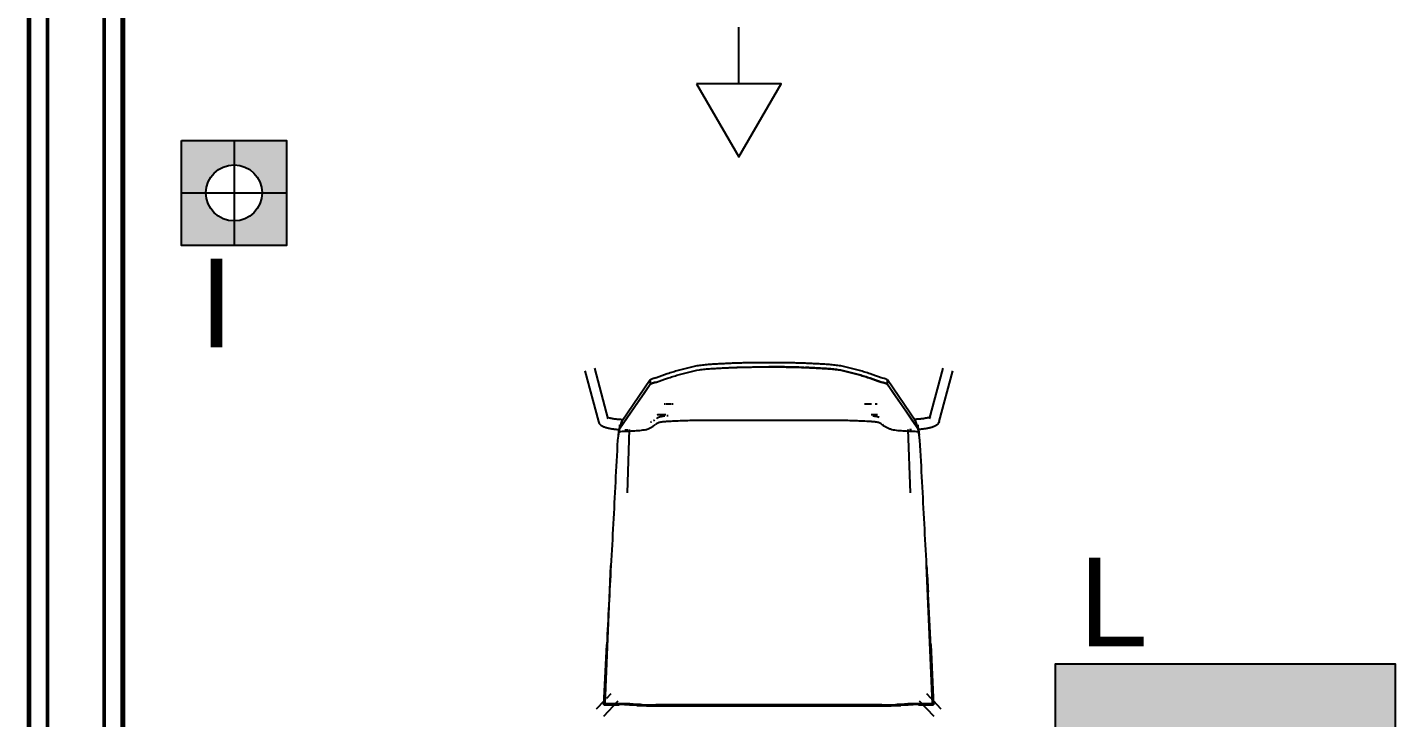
# Model space of a CAD drawing. Header units: millimetres. Extents: x 3082 to 3316, y 298 to 342.
# Drawn here: x 3258.969 to 3261.08, y 319.455 to 320.52 of the extents above; entities that cross this region are included whole.
import ezdxf
from ezdxf.enums import TextEntityAlignment as Align

# ---------------------------------------------------------------- set-up
doc = ezdxf.new("R2010")
doc.units = ezdxf.units.MM
doc.header["$MEASUREMENT"] = 0
doc.linetypes.add('CONTINU', pattern=[0])
for name, color, linetype in [('-HIDRO', 8, 'CONTINUOUS'), ('eletroduto parede e teto', 2, 'CONTINU'), ('PL3', 3, 'CONTINUOUS'), ('Pontos Elétricos', 3, 'CONTINUOUS'), ('Pontos Luminotécnicos', 3, 'CONTINUOUS')]:
    doc.layers.add(name, color=color, linetype=linetype)
doc.styles.add('ARIAL', font='arial.ttf', dxfattribs={"height": 2})

# ---------------------------------------------------------------- blocks, each defined once
blk = doc.blocks.new('terreo')
at = {"layer": '-HIDRO', "lineweight": 25}
for p, q in [((-4.715, 10.66), (-4.715, 0.7925)), ((-4.565, 0.7925), (-4.565, 6.5886))]:
    blk.add_line(p, q, dxfattribs=at)
at = {"layer": '-HIDRO'}
for p, q in [((-4.7125, 0.7925), (-4.7125, 10.66)), ((-4.71, 0.7925), (-4.71, 10.6575)), ((-4.685, 0.7925), (-4.685, 10.63)), ((-4.6825, 0.7925), (-4.6825, 10.6275)), ((-4.5975, 0.8225), (-4.5975, 7.4925)), ((-4.595, 0.8225), (-4.595, 7.49)), ((-4.57, 0.7975), (-4.57, 7.465)), ((-4.5675, 0.795), (-4.5675, 7.465)), ((-3.8551, 2.8581), (-3.8342, 2.7801)), ((-3.8189, 2.7842), (-3.8398, 2.8622)), ((-3.3027, 2.8622), (-3.3236, 2.7842)), ((-3.3083, 2.7801), (-3.2874, 2.8581)), ((-3.8016, 2.7686), (-3.7541, 2.8378)), ((-3.754, 2.8443), (-3.754, 2.8378)), ((-3.754, 2.8443), (-3.754, 2.8378)), ((-3.3885, 2.8443), (-3.3885, 2.8378)), ((-3.3409, 2.7686), (-3.3885, 2.8378)), ((-3.7383, 2.7911), (-3.7302, 2.7911)), ((-3.7308, 2.8069), (-3.7327, 2.8069)), ((-3.7222, 2.8069), (-3.7294, 2.8069)), ((-3.7185, 2.8069), (-3.7211, 2.8069)), ((-3.413, 2.8069), (-3.4236, 2.8069)), ((-3.4132, 2.7911), (-3.4042, 2.7911)), ((-3.4042, 2.8069), (-3.4072, 2.8069)), ((-3.4039, 2.8069), (-3.4042, 2.8069)), ((-3.4042, 2.7911), (-3.4033, 2.791)), ((-3.8021, 2.7669), (-3.8045, 2.7512)), ((-3.8025, 2.7642), (-3.8021, 2.7669)), ((-3.8021, 2.7669), (-3.7981, 2.78)), ((-3.8021, 2.7669), (-3.8016, 2.7686)), ((-3.8016, 2.7686), (-3.8021, 2.7669)), ((-3.8021, 2.7669), (-3.8016, 2.7686)), ((-3.8021, 2.7669), (-3.8016, 2.7686)), ((-3.8017, 2.7749), (-3.802, 2.7669)), ((-3.802, 2.766), (-3.802, 2.7648)), ((-3.7981, 2.78), (-3.8016, 2.7686)), ((-3.7959, 2.7832), (-3.7981, 2.78)), ((-3.7892, 2.6698), (-3.786, 2.7679)), ((-3.3565, 2.7678), (-3.3533, 2.6698)), ((-3.3466, 2.7832), (-3.3444, 2.78)), ((-3.341, 2.7687), (-3.3444, 2.7802)), ((-3.3404, 2.7669), (-3.3444, 2.78)), ((-3.3404, 2.7669), (-3.341, 2.7687)), ((-3.341, 2.7687), (-3.3404, 2.7669)), ((-3.341, 2.7687), (-3.3404, 2.7669)), ((-3.341, 2.7687), (-3.3404, 2.7669)), ((-3.3405, 2.7669), (-3.3408, 2.7749)), ((-3.3405, 2.7648), (-3.3405, 2.766)), ((-3.338, 2.7512), (-3.3404, 2.7669)), ((-3.3404, 2.7669), (-3.34, 2.7642)), ((-3.8033, 2.759), (-3.8025, 2.7642)), ((-3.34, 2.7642), (-3.3392, 2.759)), ((-3.8239, 2.3445), (-3.8148, 2.5577)), ((-3.8239, 2.3445), (-3.8148, 2.5577)), ((-3.3186, 2.3445), (-3.3277, 2.5577)), ((-3.3186, 2.3445), (-3.3277, 2.5577)), ((-3.8255, 2.3431), (-3.8212, 2.4361)), ((-3.3213, 2.4361), (-3.317, 2.3431)), ((-3.8252, 2.349), (-3.8373, 2.3361)), ((-3.8258, 2.3252), (-3.8035, 2.3488)), ((-3.8253, 2.3489), (-3.8255, 2.3431)), ((-3.8239, 2.3445), (-3.8255, 2.3431)), ((-3.8239, 2.3445), (-3.8255, 2.3431)), ((-3.8089, 2.3431), (-3.8255, 2.3431)), ((-3.8255, 2.3431), (-3.8022, 2.3431)), ((-3.8022, 2.3445), (-3.8239, 2.3445)), ((-3.8022, 2.3445), (-3.8239, 2.3445)), ((-3.8151, 2.3597), (-3.8218, 2.3526)), ((-3.7693, 2.3433), (-3.7806, 2.3439)), ((-3.7693, 2.3433), (-3.7806, 2.3439)), ((-3.3732, 2.3433), (-3.3619, 2.3439)), ((-3.3619, 2.3439), (-3.3732, 2.3433)), ((-3.3403, 2.3445), (-3.3186, 2.3445)), ((-3.3186, 2.3445), (-3.3403, 2.3445)), ((-3.3403, 2.3431), (-3.317, 2.3431)), ((-3.339, 2.3488), (-3.3167, 2.3252)), ((-3.3336, 2.3431), (-3.317, 2.3431)), ((-3.3207, 2.3526), (-3.3274, 2.3597)), ((-3.3186, 2.3445), (-3.317, 2.3431)), ((-3.317, 2.3431), (-3.3186, 2.3445)), ((-3.3172, 2.3489), (-3.317, 2.3431)), ((-3.3052, 2.3361), (-3.3172, 2.3489)), ((-3.7862, 2.3427), (-3.7748, 2.3421)), ((-3.7504, 2.3414), (-3.3921, 2.3414)), ((-3.5714, 2.3427), (-3.7457, 2.3427)), ((-3.3968, 2.3427), (-3.7457, 2.3427)), ((-3.5714, 2.3427), (-3.3968, 2.3427)), ((-3.3677, 2.3421), (-3.3563, 2.3427))]:
    blk.add_line(p, q, dxfattribs=at)
at = {"layer": '-HIDRO', "flags": 128}
for points in [[(-3.8016, 2.7686), (-3.7921, 2.7824), (-3.7826, 2.7963), (-3.7731, 2.8101), (-3.7636, 2.8239), (-3.754, 2.8378)], [(-3.754, 2.8443), (-3.7629, 2.8315), (-3.7717, 2.8186), (-3.7805, 2.8058), (-3.7893, 2.7929), (-3.7981, 2.78)], [(-3.3882, 2.8441), (-3.3889, 2.8446), (-3.39, 2.8452), (-3.3916, 2.8458), (-3.3935, 2.8464), (-3.3958, 2.847), (-3.3981, 2.8474)], [(-3.3981, 2.8409), (-3.3958, 2.8404), (-3.3935, 2.8399), (-3.3916, 2.8393), (-3.39, 2.8387), (-3.3889, 2.8381), (-3.3882, 2.8375)], [(-3.3444, 2.7802), (-3.3532, 2.793), (-3.362, 2.8057), (-3.3707, 2.8185), (-3.3795, 2.8313), (-3.3882, 2.8441)], [(-3.3882, 2.8375), (-3.3788, 2.8238), (-3.3693, 2.81), (-3.3599, 2.7963), (-3.3504, 2.7825), (-3.341, 2.7687)], [(-3.8206, 2.7871), (-3.8206, 2.787), (-3.8204, 2.787), (-3.8201, 2.7868), (-3.8198, 2.7867), (-3.8193, 2.7865), (-3.8188, 2.7863), (-3.8182, 2.7861), (-3.8175, 2.7859), (-3.8168, 2.7857), (-3.816, 2.7855), (-3.8151, 2.7853), (-3.8142, 2.7852), (-3.8132, 2.785), (-3.8122, 2.7848), (-3.8111, 2.7846), (-3.81, 2.7844), (-3.8089, 2.7843), (-3.8077, 2.7841), (-3.8065, 2.784), (-3.8052, 2.7839), (-3.8039, 2.7837), (-3.8026, 2.7836), (-3.8012, 2.7835), (-3.7999, 2.7834), (-3.7985, 2.7833), (-3.7971, 2.7833)], [(-3.7432, 2.7905), (-3.7422, 2.7907), (-3.7413, 2.7909), (-3.7403, 2.791), (-3.7394, 2.791), (-3.7384, 2.7911), (-3.7383, 2.7911)], [(-3.3219, 2.7871), (-3.3219, 2.787), (-3.3221, 2.787), (-3.3224, 2.7868), (-3.3227, 2.7867), (-3.3232, 2.7865), (-3.3237, 2.7863), (-3.3243, 2.7861), (-3.325, 2.7859), (-3.3257, 2.7857), (-3.3265, 2.7855), (-3.3274, 2.7853), (-3.3283, 2.7852), (-3.3293, 2.785), (-3.3303, 2.7848), (-3.3314, 2.7846), (-3.3325, 2.7844), (-3.3336, 2.7843), (-3.3348, 2.7841), (-3.336, 2.784), (-3.3373, 2.7839), (-3.3386, 2.7837), (-3.3399, 2.7836), (-3.3413, 2.7835), (-3.3426, 2.7834), (-3.344, 2.7833), (-3.3454, 2.7833)], [(-3.8342, 2.7801), (-3.8336, 2.7785), (-3.8328, 2.7771), (-3.8319, 2.776), (-3.831, 2.7751), (-3.8302, 2.7744), (-3.8293, 2.7738), (-3.8284, 2.7732), (-3.8275, 2.7728), (-3.8266, 2.7723), (-3.8257, 2.7719), (-3.8248, 2.7716), (-3.8238, 2.7712), (-3.8228, 2.7709), (-3.8218, 2.7706), (-3.8207, 2.7704), (-3.8196, 2.7701), (-3.8185, 2.7698), (-3.8173, 2.7696), (-3.8161, 2.7694), (-3.8149, 2.7691), (-3.8136, 2.7689), (-3.8123, 2.7687), (-3.811, 2.7685), (-3.8096, 2.7684), (-3.8082, 2.7682), (-3.8068, 2.7681), (-3.8054, 2.7679), (-3.8039, 2.7678), (-3.8024, 2.7677)], [(-3.7932, 2.7672), (-3.7916, 2.7672), (-3.79, 2.7672), (-3.7885, 2.7672)], [(-3.3509, 2.7672), (-3.3525, 2.7672), (-3.354, 2.7672)], [(-3.3083, 2.7801), (-3.3089, 2.7785), (-3.3097, 2.7771), (-3.3106, 2.776), (-3.3115, 2.7751), (-3.3123, 2.7744), (-3.3132, 2.7738), (-3.3141, 2.7732), (-3.315, 2.7728), (-3.3159, 2.7723), (-3.3168, 2.7719), (-3.3177, 2.7716), (-3.3187, 2.7712), (-3.3197, 2.7709), (-3.3207, 2.7706), (-3.3218, 2.7704), (-3.3229, 2.7701), (-3.324, 2.7698), (-3.3252, 2.7696), (-3.3264, 2.7694), (-3.3276, 2.7691), (-3.3289, 2.7689), (-3.3302, 2.7687), (-3.3315, 2.7685), (-3.3329, 2.7684), (-3.3343, 2.7682), (-3.3357, 2.7681), (-3.3371, 2.7679), (-3.3386, 2.7678), (-3.3401, 2.7677)]]:
    blk.add_lwpolyline(points, dxfattribs=at)
at = {"layer": '-HIDRO'}
for centre, major_axis, ratio, start_param, end_param in [((-3.744, 2.8388), (0.0104, 0.0017), 0.197413, 1.582728, 2.864388), ((-3.3985, 2.8388), (-0.0104, 0.0017), 0.197413, 3.418797, 4.700457), ((-3.7764, 2.7918), (-0.0369, 0.0031), 0.700546, 2.050204, 2.563631), ((-3.743, 2.753), (0.0102, 0.0253), 0.59623, 0.5046, 0.791422), ((-3.4127, 2.7528), (0.0149, 0.0236), 0.766651, 6.180606, 6.454059), ((-3.8022, 2.3392), (0.0492, 0), 0.107774, 1.117011, 1.570796), ((-3.8022, 2.3392), (0.0492, 0), 0.107774, 1.117011, 1.570796), ((-3.8022, 2.3392), (-0.0365, 0), 0.107774, 4.258603, 4.712389), ((-3.7457, 2.3485), (-0.0539, 0), 0.107774, 1.117011, 1.570796), ((-3.7457, 2.3485), (-0.0539, 0), 0.107774, 1.117011, 1.570796), ((-3.3968, 2.3485), (0.0539, 0), 0.107774, 4.712389, 5.166175), ((-3.3968, 2.3485), (0.0539, 0), 0.107774, 4.712389, 5.166175), ((-3.3403, 2.3392), (0.0492, 0), 0.107774, 1.570796, 2.024582), ((-3.3403, 2.3392), (0.0492, 0), 0.107774, 1.570796, 2.024582), ((-3.3403, 2.3392), (0.0365, 0), 0.107774, 1.570796, 2.024582), ((-3.7457, 2.3485), (0.0666, 0), 0.107774, 4.258603, 4.641709), ((-3.3968, 2.3485), (0.0666, 0), 0.107774, 4.783069, 5.166175)]:
    blk.add_ellipse(centre, major_axis=major_axis, ratio=ratio, start_param=start_param, end_param=end_param, dxfattribs=at)
for points, knots in [([(-3.5712, 2.8708), (-3.578, 2.8708), (-3.5878, 2.8707), (-3.6002, 2.8706), (-3.6093, 2.8704), (-3.6179, 2.8702), (-3.6259, 2.8699), (-3.6339, 2.8696), (-3.6422, 2.8692), (-3.6511, 2.8687), (-3.6602, 2.8682), (-3.6692, 2.8675), (-3.6781, 2.8665), (-3.6865, 2.865), (-3.6975, 2.8625), (-3.7084, 2.8596), (-3.7195, 2.8563), (-3.7305, 2.8527), (-3.7389, 2.8496), (-3.7444, 2.8474)], [0, 0, 0, 0, 0.1, 0.15, 0.2, 0.25, 0.3, 0.35, 0.4, 0.45, 0.5, 0.55, 0.6, 0.65, 0.7, 0.8, 0.85, 0.9, 1, 1, 1, 1]), ([(-3.3981, 2.8474), (-3.4036, 2.8496), (-3.412, 2.8527), (-3.423, 2.8563), (-3.4341, 2.8596), (-3.445, 2.8625), (-3.456, 2.865), (-3.4644, 2.8665), (-3.4733, 2.8675), (-3.4823, 2.8682), (-3.4914, 2.8687), (-3.5003, 2.8692), (-3.5086, 2.8696), (-3.5166, 2.8699), (-3.5246, 2.8702), (-3.5332, 2.8704), (-3.5423, 2.8706), (-3.5547, 2.8707), (-3.5645, 2.8708), (-3.5712, 2.8708)], [0, 0, 0, 0, 0.1, 0.15, 0.2, 0.3, 0.35, 0.4, 0.45, 0.5, 0.55, 0.6, 0.65, 0.7, 0.75, 0.8, 0.85, 0.9, 1, 1, 1, 1]), ([(-3.7444, 2.8409), (-3.7388, 2.843), (-3.7305, 2.846), (-3.7194, 2.8495), (-3.7111, 2.852), (-3.7029, 2.8543), (-3.6921, 2.8572), (-3.6812, 2.8596), (-3.6694, 2.861), (-3.6603, 2.8617), (-3.6512, 2.8622), (-3.6423, 2.8627), (-3.634, 2.8631), (-3.626, 2.8635), (-3.6179, 2.8637), (-3.6094, 2.8639), (-3.6003, 2.8641), (-3.5878, 2.8643), (-3.578, 2.8643), (-3.5712, 2.8643)], [0, 0, 0, 0, 0.1, 0.15, 0.2, 0.25, 0.3, 0.4, 0.45, 0.5, 0.55, 0.6, 0.65, 0.7, 0.75, 0.8, 0.85, 0.9, 1, 1, 1, 1]), ([(-3.7444, 2.8409), (-3.7389, 2.843), (-3.7305, 2.846), (-3.7194, 2.8495), (-3.7111, 2.852), (-3.7029, 2.8543), (-3.6921, 2.8572), (-3.6812, 2.8596), (-3.6694, 2.861), (-3.6603, 2.8617), (-3.6512, 2.8622), (-3.6423, 2.8627), (-3.6346, 2.8631), (-3.6299, 2.8633), (-3.6278, 2.8634)], [0, 0, 0, 0, 0.1, 0.15, 0.2, 0.25, 0.3, 0.4, 0.45, 0.5, 0.55, 0.6, 0.65, 0.6886249, 0.6886249, 0.6886249, 0.6886249]), ([(-3.6255, 2.8635), (-3.623, 2.8635), (-3.6177, 2.8637), (-3.6094, 2.8639), (-3.6003, 2.8641), (-3.5878, 2.8643), (-3.578, 2.8643), (-3.5712, 2.8643)], [0.7029359, 0.7029359, 0.7029359, 0.7029359, 0.75, 0.8, 0.85, 0.9, 1, 1, 1, 1]), ([(-3.5171, 2.8635), (-3.5196, 2.8635), (-3.5248, 2.8637), (-3.5331, 2.8639), (-3.5422, 2.8641), (-3.5547, 2.8643), (-3.5645, 2.8643), (-3.5712, 2.8643)], [0.7037817, 0.7037817, 0.7037817, 0.7037817, 0.75, 0.8, 0.85, 0.9, 1, 1, 1, 1]), ([(-3.5712, 2.8643), (-3.5645, 2.8643), (-3.5547, 2.8643), (-3.5422, 2.8641), (-3.5331, 2.8639), (-3.5246, 2.8637), (-3.5165, 2.8635), (-3.5085, 2.8631), (-3.5002, 2.8627), (-3.4913, 2.8622), (-3.4822, 2.8617), (-3.4731, 2.861), (-3.4613, 2.8596), (-3.4504, 2.8572), (-3.4396, 2.8543), (-3.4314, 2.852), (-3.4231, 2.8495), (-3.412, 2.846), (-3.4037, 2.843), (-3.3981, 2.8409)], [0, 0, 0, 0, 0.1, 0.15, 0.2, 0.25, 0.3, 0.35, 0.4, 0.45, 0.5, 0.55, 0.6, 0.7, 0.75, 0.8, 0.85, 0.9, 1, 1, 1, 1]), ([(-3.3981, 2.8409), (-3.4036, 2.843), (-3.412, 2.846), (-3.4231, 2.8495), (-3.4314, 2.852), (-3.4396, 2.8543), (-3.4504, 2.8572), (-3.4613, 2.8596), (-3.4731, 2.861), (-3.4822, 2.8617), (-3.4913, 2.8622), (-3.5002, 2.8627), (-3.5079, 2.8631), (-3.5126, 2.8633), (-3.5147, 2.8634)], [0, 0, 0, 0, 0.1, 0.15, 0.2, 0.25, 0.3, 0.4, 0.45, 0.5, 0.55, 0.6, 0.65, 0.6886249, 0.6886249, 0.6886249, 0.6886249]), ([(-3.7444, 2.8474), (-3.7448, 2.8474), (-3.7456, 2.8472), (-3.7468, 2.847), (-3.7482, 2.8466), (-3.7495, 2.8463), (-3.7505, 2.846), (-3.7515, 2.8456), (-3.7524, 2.8453), (-3.7533, 2.8448), (-3.7538, 2.8445), (-3.754, 2.8443)], [0, 0, 0, 0, 0.1, 0.2, 0.3, 0.4, 0.5, 0.6, 0.7, 0.8, 1, 1, 1, 1]), ([(-3.754, 2.8378), (-3.7538, 2.838), (-3.7532, 2.8384), (-3.7516, 2.8391), (-3.7498, 2.8396), (-3.7482, 2.8401), (-3.7466, 2.8405), (-3.7453, 2.8407), (-3.7444, 2.8409)], [0, 0, 0, 0, 0.2, 0.4, 0.6, 0.7, 0.8, 1, 1, 1, 1]), ([(-3.74, 2.7869), (-3.7409, 2.7866), (-3.7424, 2.7859), (-3.7439, 2.7849), (-3.7446, 2.7844)], [0, 0, 0, 0, 0.5, 0.9699068, 0.9699068, 0.9699068, 0.9699068]), ([(-3.7316, 2.7883), (-3.7327, 2.7882), (-3.7347, 2.788), (-3.7375, 2.7875), (-3.7392, 2.7871), (-3.74, 2.7869)], [0.5029211, 0.5029211, 0.5029211, 0.5029211, 0.6666667, 0.8333333, 1, 1, 1, 1]), ([(-3.4025, 2.7869), (-3.4036, 2.7872), (-3.4055, 2.7877), (-3.4085, 2.7881), (-3.41, 2.7883), (-3.4108, 2.7883)], [0, 0, 0, 0, 0.25, 0.375, 0.4926359, 0.4926359, 0.4926359, 0.4926359]), ([(-3.7612, 2.7674), (-3.7642, 2.7667), (-3.7706, 2.7657), (-3.7812, 2.7651), (-3.7902, 2.7647), (-3.7972, 2.7644), (-3.8007, 2.7643), (-3.8025, 2.7642)], [-1, -1, -1, -1, -0.75, -0.5, -0.25, -0.125, 0, 0, 0, 0]), ([(-3.7225, 2.7803), (-3.7236, 2.7802), (-3.7254, 2.7801), (-3.7277, 2.7799), (-3.7295, 2.7798), (-3.7311, 2.7797), (-3.7327, 2.7795), (-3.7343, 2.7794), (-3.7359, 2.7792), (-3.7375, 2.779), (-3.7394, 2.7786), (-3.7407, 2.7783), (-3.7414, 2.7781)], [-1, -1, -1, -1, -0.833333, -0.75, -0.666667, -0.583333, -0.5, -0.416667, -0.333333, -0.25, -0.166667, 0, 0, 0, 0]), ([(-3.5712, 2.7815), (-3.5798, 2.7816), (-3.5927, 2.7816), (-3.6099, 2.7816), (-3.6228, 2.7816), (-3.6358, 2.7817), (-3.649, 2.7818), (-3.662, 2.7818), (-3.6747, 2.7817), (-3.687, 2.7815), (-3.7031, 2.7811), (-3.7148, 2.7807), (-3.7225, 2.7803)], [0, 0, 0, 0, 0.166667, 0.25, 0.333333, 0.416667, 0.5, 0.583333, 0.666667, 0.75, 0.833333, 1, 1, 1, 1]), ([(-3.42, 2.7803), (-3.4277, 2.7807), (-3.4394, 2.7811), (-3.4555, 2.7815), (-3.4678, 2.7817), (-3.4805, 2.7818), (-3.4935, 2.7818), (-3.5067, 2.7817), (-3.5197, 2.7816), (-3.5326, 2.7816), (-3.5498, 2.7816), (-3.5627, 2.7816), (-3.5712, 2.7815)], [0, 0, 0, 0, 0.166667, 0.25, 0.333333, 0.416667, 0.5, 0.583333, 0.666667, 0.75, 0.833333, 1, 1, 1, 1]), ([(-3.4011, 2.7781), (-3.4017, 2.7783), (-3.4026, 2.7785), (-3.4039, 2.7788), (-3.405, 2.779), (-3.4061, 2.7791), (-3.4073, 2.7793), (-3.4082, 2.7794), (-3.409, 2.7794), (-3.4099, 2.7795), (-3.4109, 2.7796), (-3.4126, 2.7798), (-3.4156, 2.78), (-3.4183, 2.7802), (-3.42, 2.7803)], [-1, -1, -1, -1, -0.875, -0.8125, -0.75, -0.6875, -0.625, -0.5625, -0.53125, -0.5, -0.4375, -0.375, -0.25, 0, 0, 0, 0]), ([(-3.34, 2.7642), (-3.3418, 2.7643), (-3.3453, 2.7644), (-3.3522, 2.7647), (-3.3613, 2.7651), (-3.3718, 2.7657), (-3.3783, 2.7667), (-3.3812, 2.7674)], [-1, -1, -1, -1, -0.875, -0.75, -0.5, -0.25, 0, 0, 0, 0])]:
    blk.add_open_spline(points, degree=3, knots=knots, dxfattribs=at)
for points in [[(-3.7265, 2.7888), (-3.7271, 2.7887), (-3.7277, 2.7887), (-3.7283, 2.7886)], [(-3.4012, 2.7864), (-3.4016, 2.7866), (-3.402, 2.7867), (-3.4025, 2.7869)], [(-3.7524, 2.7794), (-3.7529, 2.7792), (-3.7533, 2.779), (-3.7538, 2.7788)], [(-3.7475, 2.7822), (-3.748, 2.7819), (-3.7485, 2.7815), (-3.749, 2.7812)], [(-3.3812, 2.7674), (-3.3827, 2.7678), (-3.3856, 2.7687), (-3.3897, 2.7706), (-3.3933, 2.773), (-3.3951, 2.7745), (-3.396, 2.7752)], [(-3.8045, 2.7512), (-3.8056, 2.7297), (-3.8079, 2.6867), (-3.8113, 2.6222), (-3.8136, 2.5792), (-3.8148, 2.5577)], [(-3.3277, 2.5577), (-3.3289, 2.5792), (-3.3312, 2.6222), (-3.3346, 2.6867), (-3.3369, 2.7297), (-3.338, 2.7512)], [(-3.8148, 2.5577), (-3.8158, 2.5375), (-3.818, 2.497), (-3.8201, 2.4564), (-3.8212, 2.4361)], [(-3.3277, 2.5577), (-3.327, 2.5442), (-3.3263, 2.5307), (-3.3256, 2.5173)], [(-3.3213, 2.4361), (-3.322, 2.4497), (-3.3234, 2.4767), (-3.3256, 2.5173), (-3.327, 2.5442), (-3.3277, 2.5577)]]:
    blk.add_open_spline(points, degree=3, dxfattribs=at)
blk = doc.blocks.new('LUMINÁRIA.02')
at = {"layer": 'Pontos Luminotécnicos', "ltscale": 0.05}
h = blk.add_hatch(color=9, dxfattribs=at)
h.dxf.hatch_style = 1
h.paths.add_polyline_path([(0.35, 0), (0, 0), (0, -0.35), (0.35, -0.35)])
blk.add_lwpolyline([(0, -0.35), (0.35, -0.35), (0.35, 0), (0, 0)], close=True, dxfattribs=at)
blk = doc.blocks.new('FACHO ABERTO.01')
at = {"layer": 'Pontos Luminotécnicos'}
h = blk.add_hatch(color=9, dxfattribs=at)
h.dxf.hatch_style = 1
h.paths.add_polyline_path([(0, 0.0675), (-0.0675, 0.0675), (-0.0675, 0), (-0.0361, 0, -0.414214), (0, 0.0361)])
h.paths.add_polyline_path([(0.0675, 0.0675), (0, 0.0675), (0, 0.0361, -0.414214), (0.0361, 0), (0.0675, 0)])
h.paths.add_polyline_path([(0.0675, 0), (0.0361, 0, -0.414214), (0, -0.0361), (0, -0.0675), (0.0675, -0.0675)])
h.paths.add_polyline_path([(0, -0.0361, -0.414214), (-0.0361, 0), (-0.0675, 0), (-0.0675, -0.0675), (0, -0.0675)])
for p, q in [((0, 0.0675), (0, -0.0675)), ((-0.0675, 0), (0.0675, 0))]:
    blk.add_line(p, q, dxfattribs=at)
blk.add_lwpolyline([(-0.0675, 0.0675), (0.0675, 0.0675), (0.0675, -0.0675), (-0.0675, -0.0675)], close=True, dxfattribs=at)
blk.add_circle((0, 0), 0.0361, dxfattribs=at)

msp = doc.modelspace()

# ---------------------------------------------------------------- linework, layer by layer
at = {"layer": 'PL3'}
msp.add_line((3260.0664, 320.4329), (3260.0664, 320.5199), dxfattribs=at)
msp.add_lwpolyline([(3260.0012, 320.4329), (3260.0664, 320.3199), (3260.1316, 320.4329)], close=True, dxfattribs=at)

# ---------------------------------------------------------------- block references
at = {"layer": 'eletroduto parede e teto'}
msp.add_blockref('terreo', (3263.6839, 317.1316), dxfattribs=at)
at = {"layer": 'Pontos Luminotécnicos'}
for name, p, xscale, yscale, zscale in [('FACHO ABERTO.01', (3259.2877, 320.2644), 1.2, 1.2, 1.2), ('LUMINÁRIA.02', (3260.5547, 319.5372), 1.5, 1.5, 1.5)]:
    msp.add_blockref(name, p, dxfattribs=dict(at, xscale=xscale, yscale=yscale, zscale=zscale))

# ---------------------------------------------------------------- texts
at = {"layer": 'Pontos Elétricos', "color": 4, "style": 'ARIAL'}
for s, p in [('I', (3259.2608, 320.0261)), ('L', (3260.644, 319.5647))]:
    msp.add_text(s, height=0.1369, dxfattribs=at).set_placement(p, align=Align.CENTER)

doc.saveas('drawing.dxf')
